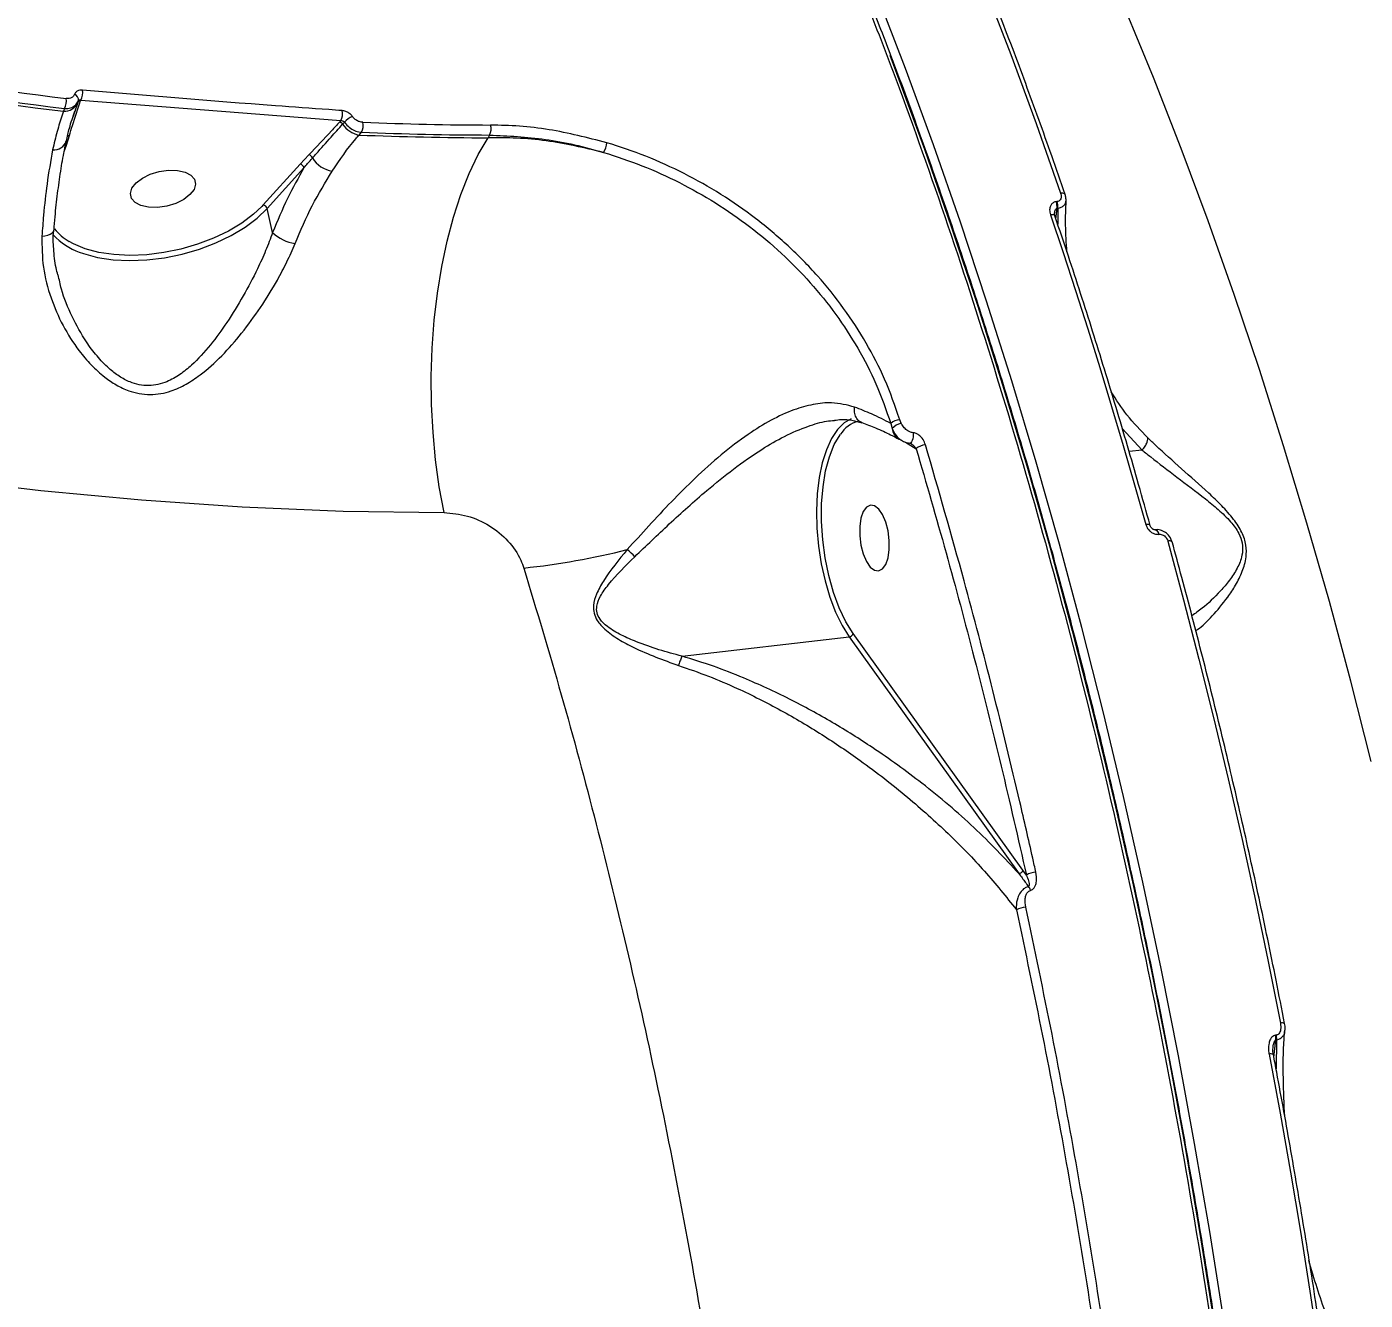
# Model space of a CAD drawing. Header units: millimetres. Extents: x 10684 to 26054, y -4768 to 6894.
# Drawn here: x 18292 to 18473.3, y -2797.3 to -2624.8 of the extents above; entities that cross this region are included whole.
import ezdxf

# ---------------------------------------------------------------- set-up
doc = ezdxf.new("R2010")
doc.units = ezdxf.units.MM
doc.layers.add('DIKOM_ОБЪЕКТ', color=7, linetype='Continuous')
doc.layers.add('DIKOM_РАЗМЕР_ОБЪЕКТА', color=7, linetype='Continuous')
doc.styles.add('style1', font='arial.ttf', dxfattribs={"width": 0.8})
doc.dimstyles.new('1-50', dxfattribs={"dimtxt": 300, "dimasz": 200, "dimexe": 100, "dimexo": 0, "dimgap": 100, "dimtad": 1, "dimtxsty": 'style1', "dimcen": 200, "dimclrd": 7, "dimclre": 7, "dimclrt": 7, "dimadec": 1, "dimazin": 2, "dimtfac": 1, "dimtmove": 0, "dimatfit": 2, "dimfxl": 0, "dimlwd": 25, "dimlwe": 18, "dimarcsym": 0})

# ---------------------------------------------------------------- blocks, each defined once
blk = doc.blocks.new('*D12')
at = {"layer": 'Defpoints', "color": 0, "transparency": 16777216}
for p in [(20201.02, 3555.88), (18130.62, -3300.31), (24750.12, -3300.31)]:
    blk.add_point(p, dxfattribs=at)
at = {"layer": 'DIKOM_РАЗМЕР_ОБЪЕКТА', "color": 7, "lineweight": 18, "transparency": 16777216}
for p, q in [((20201.02, 3555.88), (24850.12, 3555.88)), ((18130.62, -3300.31), (24850.12, -3300.31))]:
    blk.add_line(p, q, dxfattribs=at)
at = {"layer": 'DIKOM_РАЗМЕР_ОБЪЕКТА', "color": 7, "lineweight": 25, "transparency": 16777216}
blk.add_line((24750.12, 3355.88), (24750.12, -3100.31), dxfattribs=at)
at = {"layer": 'DIKOM_РАЗМЕР_ОБЪЕКТА', "color": 7, "transparency": 16777216}
for points in [[(24716.79, 3355.88), (24783.45, 3355.88), (24750.12, 3555.88)], [(24716.79, -3100.31), (24783.45, -3100.31), (24750.12, -3300.31)]]:
    blk.add_solid(points, dxfattribs=at)
at = {"layer": 'DIKOM_РАЗМЕР_ОБЪЕКТА', "color": 7, "transparency": 16777216, "insert": (24496.95, 958.92), "char_height": 300, "attachment_point": 5, "rotation": 90, "style": 'style1'}
blk.add_mtext('6850', dxfattribs=at)

msp = doc.modelspace()

# ---------------------------------------------------------------- linework, layer by layer
at = {"layer": 'DIKOM_ОБЪЕКТ', "color": 7, "linetype": 'Continuous', "lineweight": 15}
for p, q in [((18299.337, -2634.826), (18299.362, -2634.755)), ((18299.362, -2634.755), (18334.571, -2637.535)), ((18297.135, -2635.89), (18297.002, -2636.275)), ((18334.571, -2637.535), (18334.39, -2637.735)), ((18334.823, -2638.027), (18335.078, -2637.745)), ((18337.056, -2639.49), (18337.384, -2639.123)), ((18297.109, -2641.727), (18297.411, -2640.857)), ((18297.411, -2640.857), (18297.815, -2639.575)), ((18354.727, -2639.489), (18354.52, -2639.859)), ((18330.25, -2642.181), (18329.07, -2643.44)), ((18329.07, -2643.44), (18324.081, -2648.959)), ((18324.599, -2649.44), (18329.588, -2643.921)), ((18324.081, -2648.959), (18323.893, -2649.163)), ((18325.34, -2652.709), (18324.599, -2649.44)), ((18431.42, -2650.834), (18431.575, -2649.424)), ((18431.567, -2648.51), (18431.475, -2648.52)), ((18431.575, -2649.424), (18431.667, -2649.413)), ((18431.667, -2649.413), (18431.667, -2651.571)), ((18409.055, -2678.549), (18409.24, -2679.242)), ((18410.459, -2678.512), (18410.275, -2678.056)), ((18440.41, -2679.241), (18443.113, -2682.169)), ((18410.203, -2680.689), (18410.153, -2680.662)), ((18411.076, -2681.098), (18411.421, -2681.311)), ((18411.421, -2681.311), (18412.498, -2681.974)), ((18443.11, -2682.17), (18441.327, -2682.376)), ((18444.893, -2692.961), (18444.863, -2692.965)), ((18445.349, -2693.578), (18445.378, -2693.574)), ((18380.791, -2710.077), (18403.426, -2707.465)), ((18403.426, -2707.465), (18426.427, -2739.546)), ((18426.962, -2739.089), (18403.962, -2707.007)), ((18427.421, -2739.73), (18426.962, -2739.089)), ((18460.949, -2764.424), (18461.206, -2762.05)), ((18461.285, -2761.405), (18461.176, -2761.418)), ((18461.206, -2762.05), (18461.315, -2762.037)), ((18461.315, -2762.037), (18461.243, -2765.98))]:
    msp.add_line(p, q, dxfattribs=at)
at = {"layer": 'DIKOM_ОБЪЕКТ', "color": 7, "linetype": 'Continuous', "lineweight": 15, "flags": 128}
for points in [[(18402.962, -2576.167), (18406.898, -2584.464), (18410.755, -2592.946), (18414.529, -2601.607), (18418.218, -2610.441), (18421.819, -2619.442), (18425.329, -2628.604), (18428.747, -2637.921), (18432.07, -2647.386)], [(18454.15, -2800.009), (18452.252, -2788.014), (18450.205, -2776.076), (18448.013, -2764.204), (18445.675, -2752.409), (18443.195, -2740.7), (18440.574, -2729.087), (18437.815, -2717.581), (18434.92, -2706.19), (18431.891, -2694.924), (18428.731, -2683.793), (18425.443, -2672.806), (18422.029, -2661.972), (18418.493, -2651.301), (18414.837, -2640.802), (18411.064, -2630.483), (18407.177, -2620.352)], [(18474.136, -2724.342), (18471.368, -2713.453), (18468.465, -2702.691), (18465.432, -2692.066), (18462.269, -2681.586), (18458.981, -2671.262), (18455.571, -2661.103), (18452.04, -2651.119), (18448.394, -2641.32), (18444.635, -2631.713), (18440.767, -2622.309)], [(18408.924, -2628.664), (18409.849, -2631.12), (18413.613, -2641.415), (18417.261, -2651.889), (18420.789, -2662.535), (18424.195, -2673.343), (18427.475, -2684.303), (18430.627, -2695.408), (18433.649, -2706.647), (18436.537, -2718.011), (18439.289, -2729.49), (18441.904, -2741.075), (18444.378, -2752.756), (18446.71, -2764.523), (18448.898, -2776.367), (18450.939, -2788.277), (18452.833, -2800.243)], [(18299.039, -2634.843), (18299, -2634.953), (18298.96, -2635.069)], [(18348.56, -2690.64), (18347.911, -2687.135), (18347.411, -2683.502), (18347.062, -2679.773), (18346.87, -2675.983), (18346.835, -2672.164), (18346.957, -2668.354), (18347.237, -2664.585), (18347.67, -2660.893), (18348.253, -2657.311), (18348.982, -2653.873), (18349.848, -2650.608), (18350.845, -2647.548), (18351.962, -2644.719), (18353.191, -2642.148), (18354.52, -2639.859)], [(18312.449, -2644.278), (18313.488, -2644.503), (18314.284, -2644.912), (18314.774, -2645.472), (18314.918, -2646.138), (18314.704, -2646.855), (18314.149, -2647.566), (18313.298, -2648.213), (18312.221, -2648.744), (18311.004, -2649.115), (18309.746, -2649.297), (18308.55, -2649.275), (18307.511, -2649.05), (18306.714, -2648.641), (18306.224, -2648.081), (18306.08, -2647.415), (18306.295, -2646.697), (18306.85, -2645.986), (18307.701, -2645.339), (18308.778, -2644.808), (18309.995, -2644.437), (18311.253, -2644.255), (18312.449, -2644.278)], [(18432.68, -2647.551), (18432.653, -2647.502), (18432.588, -2647.447), (18432.495, -2647.406), (18432.374, -2647.382), (18432.231, -2647.375), (18432.07, -2647.386)], [(18323.893, -2649.163), (18322.765, -2650.227), (18321.18, -2651.419), (18319.362, -2652.509), (18317.349, -2653.474), (18315.187, -2654.292), (18312.922, -2654.945), (18310.604, -2655.42), (18308.283, -2655.706), (18306.011, -2655.795), (18303.837, -2655.688), (18301.809, -2655.385), (18299.972, -2654.894), (18298.365, -2654.225), (18297.779, -2653.902)], [(18299.162, -2655.353), (18299.736, -2655.56), (18301.631, -2656.067), (18303.723, -2656.379), (18305.964, -2656.49), (18308.307, -2656.398), (18310.7, -2656.103), (18313.091, -2655.614), (18315.427, -2654.94), (18317.657, -2654.096), (18319.733, -2653.101), (18321.608, -2651.977), (18323.242, -2650.747), (18324.599, -2649.44)], [(18431.292, -2650.453), (18431.276, -2650.419), (18431.217, -2650.359), (18431.123, -2650.314), (18431, -2650.287), (18430.852, -2650.279), (18430.684, -2650.29)], [(18430.684, -2650.29), (18432.399, -2655.407), (18434.086, -2660.563), (18435.744, -2665.756), (18437.374, -2670.986), (18438.974, -2676.252), (18440.545, -2681.552), (18442.087, -2686.886), (18443.599, -2692.252)], [(18294.099, -2653.19), (18294.512, -2653.133), (18294.883, -2653.043), (18295.196, -2652.923), (18295.443, -2652.776), (18295.614, -2652.609), (18295.705, -2652.426), (18295.715, -2652.373)], [(18159.813, -2655.649), (18172.924, -2660.391), (18186.121, -2664.796), (18199.398, -2668.861), (18212.747, -2672.584), (18226.16, -2675.962), (18239.63, -2678.995), (18253.15, -2681.68), (18266.713, -2684.015), (18280.311, -2686.001), (18293.935, -2687.635), (18307.58, -2688.916), (18321.238, -2689.844), (18334.9, -2690.419), (18348.56, -2690.64)], [(18403.686, -2677.949), (18402.753, -2678.49), (18401.846, -2679.391), (18401.038, -2680.611), (18400.347, -2682.125), (18399.787, -2683.899), (18399.37, -2685.895), (18399.106, -2688.07), (18399.001, -2690.376), (18399.057, -2692.763), (18399.271, -2695.18), (18399.641, -2697.574), (18400.158, -2699.894), (18400.81, -2702.088), (18401.583, -2704.11), (18402.462, -2705.915), (18403.426, -2707.465)], [(18403.962, -2707.007), (18402.977, -2705.413), (18402.087, -2703.546), (18401.312, -2701.449), (18400.67, -2699.175), (18400.179, -2696.777), (18399.848, -2694.314), (18399.687, -2691.846), (18399.699, -2689.431), (18399.883, -2687.128), (18400.237, -2684.994), (18400.75, -2683.078), (18401.41, -2681.429), (18402.203, -2680.085), (18402.245, -2680.026)], [(18412.074, -2679.81), (18412.092, -2680.082), (18412.079, -2680.365), (18412.035, -2680.638), (18411.966, -2680.878), (18411.875, -2681.066), (18411.77, -2681.187), (18411.679, -2681.228)], [(18411.679, -2681.228), (18411.661, -2681.23), (18411.649, -2681.23)], [(18407.414, -2698.541), (18407.939, -2698.27), (18408.376, -2697.659), (18408.69, -2696.758), (18408.855, -2695.639), (18408.858, -2694.394), (18408.7, -2693.123), (18408.392, -2691.93), (18407.959, -2690.91), (18407.437, -2690.147), (18406.869, -2689.702), (18406.299, -2689.612), (18405.774, -2689.883), (18405.337, -2690.494), (18405.023, -2691.396), (18404.858, -2692.514), (18404.854, -2693.759), (18405.013, -2695.03), (18405.321, -2696.223), (18405.754, -2697.243), (18406.275, -2698.006), (18406.844, -2698.451), (18407.414, -2698.541)], [(18444.193, -2692.369), (18444.177, -2692.337), (18444.122, -2692.292), (18444.033, -2692.26), (18443.912, -2692.242), (18443.766, -2692.24), (18443.599, -2692.252)], [(18444.864, -2692.965), (18444.87, -2692.964), (18444.978, -2692.985), (18445.086, -2693.063), (18445.188, -2693.193), (18445.277, -2693.368), (18445.349, -2693.578)], [(18444.893, -2692.961), (18444.9, -2692.961), (18445.008, -2692.981), (18445.115, -2693.059), (18445.217, -2693.189), (18445.306, -2693.365), (18445.378, -2693.574)], [(18447.168, -2694.597), (18447.144, -2694.555), (18447.084, -2694.515), (18446.994, -2694.487), (18446.876, -2694.472), (18446.735, -2694.471), (18446.575, -2694.484)], [(18446.575, -2694.484), (18448.721, -2702.45), (18450.801, -2710.479), (18452.813, -2718.569), (18454.756, -2726.715), (18456.631, -2734.915), (18458.435, -2743.164), (18460.169, -2751.46), (18461.831, -2759.799)], [(18460.3, -2763.994), (18461.781, -2771.977), (18463.196, -2779.991), (18464.545, -2788.032), (18465.826, -2796.099), (18467.04, -2804.187), (18468.186, -2812.295), (18469.263, -2820.418), (18470.271, -2828.553)]]:
    msp.add_lwpolyline(points, dxfattribs=at)
at = {"layer": 'DIKOM_ОБЪЕКТ', "color": 7, "linetype": 'Continuous', "lineweight": 15}
for centre, radius, start, end in [((18357.575, -2140.864), 498.703, 255.95636, 263.03888), ((18357.692, -2140.65), 497.561, 255.95615, 263.03912), ((18357.332, -2140.992), 498.944, 255.94028, 263.05509), ((18297.716, -2633.787), 1.909, 329.53619, 11.63739), ((18297.098, -2634.237), 2.04, 267.31922, 335.9347), ((18295.436, -2634.868), 1.983, 328.94869, 9.40068), ((18298.24, -2634.735), 0.806, 352.30137, 70.282), ((18299.332, -2635.233), 0.406, 89.32726, 156.23479), ((18332.814, -2636.588), 1.995, 331.66978, 11.81899), ((18337.465, -2639.914), 3.226, 114.27054, 137.73214), ((18334.254, -2638.403), 0.682, 33.50674, 78.52507), ((18337.646, -2636.153), 3.389, 213.57898, 259.98032), ((18335.683, -2638.225), 1.924, 332.17788, 13.70623), ((18356.307, -2153.167), 486.325, 267.77001, 269.81385), ((18356.445, -2152.277), 485.86, 267.77138, 269.81261), ((18353.026, -2638.644), 1.9, 333.582, 15.53924), ((18295.687, -2639.717), 1.802, 265.30184, 341.227), ((18297.839, -2640.054), 0.48, 92.91494, 126.23235), ((18356.078, -2152.914), 486.948, 267.76122, 269.81662), ((18367.266, -2640.154), 3.353, 329.82535, 353.59562), ((18330.091, -2642.859), 0.696, 21.70396, 76.80594), ((18334.145, -2640.418), 4.047, 212.65242, 259.60909), ((18328.94, -2644.099), 0.671, 15.33884, 78.87098), ((18323.951, -2649.619), 0.673, 15.4064, 78.81557), ((18429.417, -2649.206), 2.169, 354.24387, 18.43651), ((18429.506, -2649.196), 2.172, 354.26704, 18.415), ((18302.187, -2646.925), 8.954, 223.20426, 250.25159), ((18301.225, -2647.897), 6.923, 218.42728, 240.14863), ((18329.324, -2648.406), 5.864, 227.20488, 260.70959), ((18405.829, -2682.355), 4.274, 106.40983, 146.9815), ((18410.501, -2680.373), 2.328, 95.57331, 128.42449), ((18411.288, -2681.277), 2.887, 106.68065, 135.17597), ((18411.124, -2679.033), 1.896, 186.32124, 239.17742), ((18413.938, -2683.674), 2.228, 94.60147, 130.25305), ((18348.593, -2596.857), 101.855, 276.06636, 284.08308), ((18368.287, -2702.04), 8.169, 41.69159, 51.45055), ((18403.345, -2706.828), 0.642, 277.18503, 343.77153), ((18426.346, -2738.91), 0.641, 277.18677, 343.79496), ((18429.016, -2742.749), 3.414, 95.07562, 117.85325), ((18426.52, -2742.292), 1.557, 18.28257, 40.54188), ((18427.705, -2747.855), 3.798, 95.59042, 115.40297), ((18462.075, -2760.602), 0.839, 66.82713, 106.89755), ((18459.06, -2761.835), 2.157, 354.28994, 11.15447), ((18459.15, -2761.823), 2.176, 354.36624, 11.07816), ((18460.55, -2764.793), 0.837, 67.31408, 107.37264)]:
    msp.add_arc(centre, radius, start, end, dxfattribs=at)
for points, knots in [([(18432.679, -2647.551), (18432.076, -2645.806), (18430.326, -2640.746), (18427.347, -2632.491), (18423.714, -2622.846), (18419.979, -2613.376), (18416.147, -2604.086), (18412.22, -2594.982), (18408.273, -2586.23), (18405.376, -2580.077), (18403.829, -2576.878), (18403.594, -2576.391)], [0, 0, 0, 0, 0.0688417, 0.1996575, 0.3304773, 0.4613033, 0.5921322, 0.7229658, 0.8538036, 0.9777658, 1, 1, 1, 1]), ([(18405.822, -2621.659), (18407.285, -2625.46), (18411.224, -2635.702), (18417.299, -2652.96), (18423.92, -2673.527), (18430.137, -2694.864), (18435.918, -2716.918), (18441.23, -2739.629), (18445.958, -2762.497), (18450.097, -2785.44), (18453.659, -2808.376), (18456.702, -2831.679), (18459.192, -2855.282), (18461.106, -2879.108), (18462.404, -2902.633), (18463.095, -2925.783), (18463.201, -2948.494), (18462.725, -2971.137), (18461.644, -2993.628), (18459.945, -3015.883), (18457.667, -3037.413), (18454.83, -3058.16), (18451.47, -3078.086), (18447.529, -3097.516), (18442.997, -3116.36), (18437.877, -3134.535), (18432.279, -3151.642), (18426.236, -3167.647), (18419.787, -3182.541), (18412.826, -3196.568), (18405.355, -3209.639), (18397.39, -3221.685), (18389.455, -3231.985), (18381.641, -3240.703), (18374.025, -3248.043), (18366.138, -3254.435), (18359.582, -3259.041), (18355.584, -3261.165), (18354.374, -3261.807)], [0, 0, 0, 0, 0.0169098, 0.045556, 0.0742245, 0.102871, 0.1323494, 0.1618518, 0.1913303, 0.2199766, 0.248645, 0.2772914, 0.3067698, 0.3362722, 0.3657507, 0.3943969, 0.4230654, 0.4517116, 0.48119, 0.5106925, 0.5401711, 0.5688174, 0.5974857, 0.6261321, 0.6556105, 0.685113, 0.7145913, 0.7432378, 0.771906, 0.8005523, 0.8300308, 0.8595332, 0.8890115, 0.9139439, 0.9389054, 0.963867, 0.989065, 1, 1, 1, 1]), ([(18354.693, -3261.836), (18355.791, -3261.224), (18358.45, -3259.744), (18362.595, -3257.043), (18367.135, -3253.784), (18371.607, -3250.212), (18376.014, -3246.336), (18380.357, -3242.155), (18384.637, -3237.665), (18388.85, -3232.869), (18392.984, -3227.784), (18397.019, -3222.43), (18400.945, -3216.821), (18404.759, -3210.963), (18408.465, -3204.852), (18412.062, -3198.487), (18415.554, -3191.868), (18418.94, -3184.992), (18422.222, -3177.858), (18425.401, -3170.463), (18428.477, -3162.804), (18431.45, -3154.882), (18434.313, -3146.716), (18437.054, -3138.341), (18439.662, -3129.785), (18442.133, -3121.06), (18444.471, -3112.161), (18446.676, -3103.088), (18448.75, -3093.835), (18450.693, -3084.402), (18452.506, -3074.784), (18454.188, -3064.981), (18455.742, -3054.988), (18457.166, -3044.802), (18458.458, -3034.441), (18459.613, -3023.945), (18460.626, -3013.357), (18461.494, -3002.695), (18462.219, -2991.959), (18462.801, -2981.145), (18463.241, -2970.249), (18463.539, -2959.267), (18463.696, -2948.198), (18463.711, -2937.037), (18463.584, -2925.782), (18463.314, -2914.428), (18462.902, -2902.987), (18462.35, -2891.498), (18461.659, -2880.007), (18460.83, -2868.545), (18459.864, -2857.116), (18458.762, -2845.716), (18457.522, -2834.34), (18456.147, -2822.985), (18454.633, -2811.647), (18452.983, -2800.324), (18451.194, -2789.012), (18449.266, -2777.707), (18447.198, -2766.414), (18444.998, -2755.161), (18442.673, -2743.996), (18440.231, -2732.958), (18437.675, -2722.058), (18435.004, -2711.291), (18432.217, -2700.652), (18429.314, -2690.137), (18426.294, -2679.742), (18423.156, -2669.467), (18419.899, -2659.307), (18416.522, -2649.259), (18413.022, -2639.327), (18409.663, -2630.174), (18407.426, -2624.415), (18406.434, -2621.862)], [0, 0, 0, 0, 0.0098994, 0.0239604, 0.0380272, 0.0521101, 0.0662251, 0.0803871, 0.0946116, 0.1089135, 0.1232605, 0.1375542, 0.1517771, 0.1659463, 0.1800776, 0.1941866, 0.2082893, 0.2223999, 0.2365303, 0.2506968, 0.2649149, 0.2792007, 0.2935498, 0.3078771, 0.322119, 0.3363004, 0.3504374, 0.364546, 0.3786424, 0.3927426, 0.406858, 0.421004, 0.4351968, 0.4494526, 0.4637824, 0.478114, 0.4923715, 0.5065636, 0.5207068, 0.5348167, 0.5489096, 0.563002, 0.5771063, 0.5912368, 0.6054095, 0.6196403, 0.6339455, 0.6482789, 0.6625569, 0.6767651, 0.6909191, 0.7050357, 0.7191305, 0.73322, 0.7473183, 0.7614382, 0.7755955, 0.7898064, 0.8040868, 0.8184229, 0.8327306, 0.8469589, 0.8611285, 0.8752559, 0.8893571, 0.903448, 0.9175449, 0.9316584, 0.9458048, 0.9600003, 0.9742606, 0.9885925, 1, 1, 1, 1]), ([(18299.586, -2633.402), (18299.546, -2633.399), (18299.355, -2633.387), (18299.035, -2633.441), (18298.69, -2633.64), (18298.571, -2633.864), (18298.512, -2633.976)], [0, 0, 0, 0, 0.0809748, 0.3907534, 0.6951177, 1, 1, 1, 1]), ([(18334.767, -2636.18), (18334.163, -2636.138), (18331.14, -2635.928), (18319.356, -2635.082), (18308.274, -2634.14), (18299.586, -2633.402)], [0, 0, 0, 0, 0.0512286, 0.2561295, 1, 1, 1, 1]), ([(18297.135, -2635.89), (18297.229, -2635.893), (18297.583, -2635.904), (18298.151, -2635.777), (18298.737, -2635.416), (18298.938, -2635.034), (18299.039, -2634.843)], [0, 0, 0, 0, 0.1092633, 0.4079704, 0.7031594, 1, 1, 1, 1]), ([(18298.512, -2633.976), (18298.452, -2634.088), (18298.334, -2634.312), (18297.989, -2634.509), (18297.655, -2634.567), (18297.448, -2634.549), (18297.392, -2634.544)], [0, 0, 0, 0, 0.2954176, 0.590385, 0.8901029, 1, 1, 1, 1]), ([(18297.815, -2639.575), (18297.951, -2639.114), (18298.419, -2637.534), (18298.956, -2635.949), (18299.337, -2634.826)], [0, 0, 0, 0, 0.2911798, 1, 1, 1, 1]), ([(18298.96, -2635.069), (18298.896, -2635.257), (18298.677, -2635.89), (18298.468, -2636.536), (18298.321, -2636.991)], [0, 0, 0, 0, 0.2963389, 1, 1, 1, 1]), ([(18299.039, -2634.843), (18299.057, -2634.811), (18299.094, -2634.746), (18299.199, -2634.716), (18299.293, -2634.728), (18299.35, -2634.75), (18299.362, -2634.755)], [0, 0, 0, 0, 0.2866158, 0.5898176, 0.9136944, 1, 1, 1, 1]), ([(18297.002, -2636.275), (18296.948, -2636.444), (18296.673, -2637.304), (18296.13, -2638.98), (18295.736, -2640.666), (18295.539, -2641.513)], [0, 0, 0, 0, 0.1088901, 0.5527992, 1, 1, 1, 1]), ([(18297.404, -2640.302), (18297.534, -2639.719), (18297.852, -2638.297), (18298.297, -2637.006), (18298.559, -2636.245)], [0, 0, 0, 0, 0.4102127, 1, 1, 1, 1]), ([(18334.571, -2637.535), (18334.631, -2637.535), (18334.749, -2637.535), (18334.918, -2637.599), (18335.024, -2637.678), (18335.068, -2637.733), (18335.078, -2637.745)], [0, 0, 0, 0, 0.3132946, 0.6196035, 0.9170734, 1, 1, 1, 1]), ([(18336.139, -2636.974), (18336.111, -2636.936), (18335.987, -2636.768), (18335.696, -2636.504), (18335.241, -2636.254), (18334.925, -2636.204), (18334.767, -2636.18)], [0, 0, 0, 0, 0.085611, 0.3893805, 0.6948487, 1, 1, 1, 1]), ([(18337.552, -2637.77), (18337.395, -2637.749), (18337.08, -2637.709), (18336.62, -2637.47), (18336.311, -2637.203), (18336.176, -2637.023), (18336.139, -2636.974)], [0, 0, 0, 0, 0.2968836, 0.5940363, 0.8895436, 1, 1, 1, 1]), ([(18334.39, -2637.735), (18334.033, -2638.129), (18332.683, -2639.616), (18331.281, -2641.094), (18330.25, -2642.181)], [0, 0, 0, 0, 0.2646932, 1, 1, 1, 1]), ([(18330.738, -2642.602), (18330.908, -2642.412), (18331.757, -2641.462), (18333.114, -2639.927), (18334.298, -2638.61), (18334.823, -2638.027)], [0, 0, 0, 0, 0.1222915, 0.6114387, 1, 1, 1, 1]), ([(18335.078, -2637.745), (18335.139, -2637.827), (18335.362, -2638.128), (18335.869, -2638.582), (18336.619, -2638.998), (18337.129, -2639.081), (18337.384, -2639.123)], [0, 0, 0, 0, 0.1105764, 0.4063514, 0.7035336, 1, 1, 1, 1]), ([(18370.598, -2640.529), (18367.988, -2639.859), (18364.034, -2638.845), (18358.774, -2638.24), (18356.162, -2638.17), (18354.856, -2638.134)], [0, 0, 0, 0, 0.4927634, 0.7463772, 1, 1, 1, 1]), ([(18295.732, -2652.376), (18295.778, -2651.773), (18295.909, -2650.056), (18296.21, -2647.379), (18296.63, -2644.378), (18297.031, -2642.017), (18297.311, -2640.748), (18297.403, -2640.331)], [0, 0, 0, 0, 0.13451336, 0.3822737, 0.63071362, 0.87886666, 1, 1, 1, 1]), ([(18333.415, -2644.399), (18334.444, -2642.855), (18335.609, -2641.106), (18336.904, -2639.66), (18337.056, -2639.49)], [0, 0, 0, 0, 0.8821354, 1, 1, 1, 1]), ([(18370.165, -2641.84), (18367.573, -2641.24), (18363.647, -2640.332), (18358.419, -2639.862), (18355.82, -2639.86), (18354.52, -2639.859)], [0, 0, 0, 0, 0.4927854, 0.7463922, 1, 1, 1, 1]), ([(18354.727, -2639.489), (18357.232, -2639.605), (18361.027, -2639.78), (18366.223, -2640.758), (18368.851, -2641.479), (18370.165, -2641.84)], [0, 0, 0, 0, 0.4928137, 0.7464052, 1, 1, 1, 1]), ([(18410.275, -2678.056), (18409.639, -2676.211), (18408.414, -2672.663), (18405.799, -2667.619), (18402.765, -2662.931), (18399.223, -2658.519), (18395.219, -2654.446), (18390.821, -2650.746), (18386.097, -2647.458), (18381.101, -2644.645), (18375.919, -2642.269), (18372.37, -2641.108), (18370.598, -2640.529)], [0, 0, 0, 0, 0.107081, 0.2059732, 0.3051835, 0.4040751, 0.5033353, 0.6029174, 0.7021773, 0.8013459, 0.9008326, 1, 1, 1, 1]), ([(18295.539, -2641.513), (18295.274, -2643.017), (18294.789, -2645.772), (18294.346, -2649.795), (18294.167, -2652.245), (18294.099, -2653.19)], [0, 0, 0, 0, 0.42511917, 0.77808218, 1, 1, 1, 1]), ([(18329.588, -2643.921), (18329.751, -2643.728), (18330.127, -2643.285), (18330.517, -2642.848), (18330.738, -2642.602)], [0, 0, 0, 0, 0.435295, 1, 1, 1, 1]), ([(18370.165, -2641.84), (18371.902, -2642.407), (18375.381, -2643.541), (18380.463, -2645.866), (18385.361, -2648.617), (18389.993, -2651.833), (18394.304, -2655.453), (18398.228, -2659.437), (18401.699, -2663.753), (18404.671, -2668.339), (18407.233, -2673.273), (18408.431, -2676.745), (18409.055, -2678.549)], [0, 0, 0, 0, 0.0992829, 0.1988746, 0.2981539, 0.3974229, 0.4970098, 0.5962731, 0.6950877, 0.7942209, 0.8930324, 1, 1, 1, 1]), ([(18329.588, -2643.921), (18328.825, -2645.278), (18327.288, -2648.013), (18325.993, -2651.136), (18325.34, -2652.709)], [0, 0, 0, 0, 0.4960523, 1, 1, 1, 1]), ([(18328.377, -2654.194), (18329.127, -2652.443), (18330.643, -2648.901), (18332.484, -2645.911), (18333.415, -2644.399)], [0, 0, 0, 0, 0.4942344, 1, 1, 1, 1]), ([(18432.07, -2647.386), (18432.107, -2647.535), (18432.171, -2647.799), (18432.096, -2648.135), (18431.936, -2648.366), (18431.743, -2648.48), (18431.608, -2648.503), (18431.567, -2648.51)], [0, 0, 0, 0, 0.3025461, 0.5347067, 0.7254632, 0.9171657, 1, 1, 1, 1]), ([(18431.667, -2649.413), (18431.749, -2649.398), (18432.018, -2649.347), (18432.393, -2649.162), (18432.723, -2648.819), (18432.774, -2648.525), (18432.801, -2648.369)], [0, 0, 0, 0, 0.1251823, 0.412273, 0.6874557, 1, 1, 1, 1]), ([(18432.796, -2648.376), (18432.797, -2648.173), (18432.799, -2647.891), (18432.694, -2647.628), (18432.665, -2647.554)], [0, 0, 0, 0, 0.7204812, 1, 1, 1, 1]), ([(18432.926, -2655.332), (18432.841, -2654.127), (18432.678, -2651.839), (18432.769, -2649.485), (18432.812, -2648.37)], [0, 0, 0, 0, 0.526286, 1, 1, 1, 1]), ([(18431.475, -2648.52), (18431.413, -2648.531), (18431.201, -2648.567), (18430.897, -2648.752), (18430.645, -2649.126), (18430.532, -2649.655), (18430.63, -2650.065), (18430.684, -2650.29)], [0, 0, 0, 0, 0.079599, 0.2756779, 0.470776, 0.7105419, 1, 1, 1, 1]), ([(18431.297, -2650.452), (18431.289, -2650.432), (18431.24, -2650.311), (18431.23, -2650.166), (18431.241, -2650.11), (18431.243, -2650.1)], [0, 0, 0, 0, 0.1419763, 0.8509873, 1, 1, 1, 1]), ([(18431.246, -2650.096), (18431.257, -2650.002), (18431.277, -2649.823), (18431.352, -2649.619), (18431.437, -2649.498), (18431.505, -2649.44), (18431.554, -2649.429), (18431.575, -2649.424)], [0, 0, 0, 0, 0.3484882, 0.663667, 0.7940114, 0.9134796, 1, 1, 1, 1]), ([(18444.192, -2692.369), (18443.674, -2690.518), (18442.169, -2685.151), (18439.591, -2676.362), (18436.42, -2666.055), (18433.641, -2657.431), (18431.904, -2652.269), (18431.292, -2650.452)], [0, 0, 0, 0, 0.1293226, 0.375055, 0.620797, 0.8665416, 1, 1, 1, 1]), ([(18294.099, -2653.19), (18294.104, -2654.595), (18294.115, -2657.405), (18295.207, -2661.495), (18296.858, -2665.317), (18298.771, -2668.332), (18300.725, -2670.648), (18302.419, -2672.201), (18304.14, -2673.374), (18306.173, -2674.342), (18308.746, -2674.82), (18311.407, -2674.325), (18313.644, -2673.288), (18315.965, -2671.736), (18318.504, -2669.445), (18321.217, -2666.327), (18323.752, -2662.874), (18325.77, -2659.588), (18327.317, -2656.671), (18328.024, -2655.019), (18328.377, -2654.194)], [0, 0, 0, 0, 0.0754487, 0.1510289, 0.2213849, 0.2917222, 0.3346564, 0.3775442, 0.4104249, 0.4432565, 0.496247, 0.5490796, 0.5889866, 0.6289727, 0.6969451, 0.7650081, 0.8363488, 0.9076283, 0.9538267, 1, 1, 1, 1]), ([(18296.255, -2658.442), (18296.168, -2658.119), (18295.856, -2656.951), (18295.673, -2654.956), (18295.586, -2653.238), (18295.707, -2652.407), (18295.713, -2652.364)], [0, 0, 0, 0, 0.15999872, 0.57927942, 0.97788215, 1, 1, 1, 1]), ([(18325.34, -2652.709), (18325.036, -2653.521), (18324.423, -2655.158), (18323.105, -2658.047), (18321.383, -2661.34), (18319.252, -2664.809), (18316.943, -2667.986), (18314.807, -2670.342), (18312.805, -2671.973), (18310.902, -2673.065), (18308.574, -2673.624), (18306.302, -2673.154), (18304.526, -2672.19), (18303.01, -2671.009), (18301.516, -2669.443), (18299.782, -2667.119), (18298.115, -2664.087), (18296.83, -2661.009), (18296.438, -2659.074), (18296.308, -2658.434)], [0, 0, 0, 0, 0.0532166, 0.107262, 0.189335, 0.2733182, 0.3504137, 0.4291268, 0.472629, 0.5171304, 0.5731745, 0.6289315, 0.6639823, 0.7001154, 0.7479869, 0.7966756, 0.8771739, 0.9593193, 1, 1, 1, 1]), ([(18443.862, -2680.507), (18442.886, -2679.5), (18441.048, -2677.603), (18439.607, -2675.353), (18438.931, -2674.298)], [0, 0, 0, 0, 0.530963, 1, 1, 1, 1]), ([(18404.15, -2676.337), (18403.139, -2676.076), (18401.363, -2675.618), (18398.55, -2675.924), (18395.793, -2676.691), (18392.834, -2678.057), (18389.519, -2680.108), (18386.061, -2682.772), (18382.594, -2685.895), (18379.335, -2689.146), (18376.27, -2692.411), (18374.341, -2694.572), (18373.377, -2695.651)], [0, 0, 0, 0, 0.1044865, 0.1833835, 0.2623376, 0.3558351, 0.4494194, 0.5631942, 0.6770806, 0.7845063, 0.8924071, 1, 1, 1, 1]), ([(18405.161, -2678.419), (18405.025, -2678.366), (18404.703, -2678.241), (18404.346, -2677.749), (18404.149, -2677.119), (18404.127, -2676.619), (18404.147, -2676.38), (18404.15, -2676.337)], [0, 0, 0, 0, 0.2024763, 0.4785718, 0.7546755, 0.9561935, 1, 1, 1, 1]), ([(18409.055, -2678.549), (18408.22, -2678.119), (18406.737, -2677.353), (18404.938, -2676.646), (18404.15, -2676.337)], [0, 0, 0, 0, 0.5623984, 1, 1, 1, 1]), ([(18374.386, -2696.607), (18375.928, -2695.131), (18379.052, -2692.142), (18383.557, -2688.076), (18387.765, -2684.669), (18391.297, -2682.187), (18394.686, -2680.227), (18397.638, -2678.967), (18399.913, -2678.266), (18401.076, -2678.18), (18401.423, -2678.154)], [0, 0, 0, 0, 0.1908996, 0.3867219, 0.5198822, 0.6560442, 0.7634449, 0.8735023, 0.9622411, 1, 1, 1, 1]), ([(18401.455, -2678.122), (18401.758, -2678.083), (18402.586, -2677.979), (18403.826, -2678.08), (18404.7, -2678.341), (18405.14, -2678.472)], [0, 0, 0, 0, 0.22181546, 0.60763166, 1, 1, 1, 1]), ([(18405.122, -2678.445), (18405.754, -2678.683), (18407.167, -2679.216), (18408.845, -2679.969), (18409.78, -2680.481), (18410.14, -2680.678)], [0, 0, 0, 0, 0.3327512, 0.7437046, 1, 1, 1, 1]), ([(18409.24, -2679.242), (18409.357, -2679.496), (18409.615, -2680.054), (18410.125, -2680.633), (18410.52, -2680.84), (18410.632, -2680.899)], [0, 0, 0, 0, 0.3738524, 0.8212225, 1, 1, 1, 1]), ([(18412.074, -2679.81), (18411.93, -2679.785), (18411.643, -2679.736), (18411.181, -2679.453), (18410.762, -2679.041), (18410.555, -2678.68), (18410.459, -2678.512)], [0, 0, 0, 0, 0.20969911, 0.41816664, 0.72987497, 1, 1, 1, 1]), ([(18410.216, -2680.67), (18410.28, -2680.703), (18410.434, -2680.782), (18410.566, -2680.863), (18410.643, -2680.91)], [0, 0, 0, 0, 0.418109, 1, 1, 1, 1]), ([(18410.636, -2680.894), (18410.73, -2680.955), (18411.037, -2681.155), (18411.399, -2681.198), (18411.649, -2681.228)], [0, 0, 0, 0, 0.3087658, 1, 1, 1, 1]), ([(18413.759, -2681.453), (18413.738, -2681.389), (18413.639, -2681.082), (18413.373, -2680.601), (18412.929, -2680.149), (18412.49, -2679.881), (18412.213, -2679.833), (18412.074, -2679.81)], [0, 0, 0, 0, 0.0843559, 0.4026317, 0.6517911, 0.8254782, 1, 1, 1, 1]), ([(18443.113, -2682.169), (18443.257, -2681.996), (18443.546, -2681.649), (18443.782, -2681.12), (18443.862, -2680.741), (18443.862, -2680.562), (18443.862, -2680.507)], [0, 0, 0, 0, 0.3252106, 0.6505136, 0.8925045, 1, 1, 1, 1]), ([(18450.354, -2706.6), (18450.457, -2706.544), (18451.111, -2706.188), (18452.601, -2704.685), (18454.362, -2702.609), (18455.779, -2700.496), (18456.684, -2698.71), (18457.235, -2696.88), (18457.248, -2695.041), (18456.664, -2693.229), (18455.46, -2691.407), (18453.878, -2689.663), (18451.475, -2687.366), (18448.39, -2684.662), (18445.66, -2682.216), (18444.228, -2680.855), (18443.862, -2680.507)], [0, 0, 0, 0, 0.024004, 0.1512973, 0.2809496, 0.3476953, 0.4143192, 0.4730456, 0.5148622, 0.5572867, 0.6046015, 0.6601821, 0.7172719, 0.8364424, 0.9580989, 1, 1, 1, 1]), ([(18411.648, -2681.229), (18411.646, -2681.229), (18411.644, -2681.229), (18411.66, -2681.23), (18411.702, -2681.24), (18411.758, -2681.26), (18411.802, -2681.286), (18411.826, -2681.3)], [0, 0, 0, 0, 0.2062201, 0.3782402, 0.5544575, 0.7645835, 1, 1, 1, 1]), ([(18411.824, -2681.303), (18411.851, -2681.318), (18411.983, -2681.393), (18412.192, -2681.592), (18412.38, -2681.803), (18412.477, -2681.944), (18412.498, -2681.974)], [0, 0, 0, 0, 0.0820483, 0.4092116, 0.8738696, 1, 1, 1, 1]), ([(18412.498, -2681.974), (18413.861, -2686.654), (18416.587, -2696.016), (18420.412, -2710.37), (18424.057, -2724.923), (18426.299, -2734.794), (18427.421, -2739.73)], [0, 0, 0, 0, 0.2493142, 0.4986287, 0.749313, 1, 1, 1, 1]), ([(18428.714, -2739.348), (18428.572, -2738.711), (18427.863, -2735.53), (18425.976, -2727.285), (18422.92, -2714.715), (18418.701, -2698.528), (18415.528, -2687.564), (18413.759, -2681.453)], [0, 0, 0, 0, 0.03215748, 0.16079151, 0.41828324, 0.67577488, 1, 1, 1, 1]), ([(18443.113, -2682.169), (18443.113, -2682.169), (18443.112, -2682.169), (18443.111, -2682.17), (18443.11, -2682.17), (18443.11, -2682.17)], [0, 0, 0, 0, 0.3306384, 0.6984688, 1, 1, 1, 1]), ([(18443.11, -2682.17), (18443.496, -2682.479), (18444.973, -2683.664), (18447.798, -2685.814), (18450.948, -2688.166), (18453.429, -2690.205), (18455.022, -2691.721), (18456.185, -2693.281), (18456.587, -2694.392), (18456.753, -2695.397), (18456.667, -2696.659), (18455.981, -2698.273), (18454.94, -2699.851), (18453.309, -2701.737), (18451.529, -2703.447), (18450.295, -2704.282), (18449.83, -2704.596)], [0, 0, 0, 0, 0.0463381, 0.1774639, 0.3107781, 0.3702991, 0.4308882, 0.479041, 0.5143008, 0.5212616, 0.5634745, 0.6249748, 0.695559, 0.7662741, 0.9120442, 1, 1, 1, 1]), ([(18348.56, -2690.64), (18349.613, -2690.731), (18351.694, -2690.912), (18354.743, -2692.294), (18357.299, -2694.36), (18358.766, -2696.479), (18359.229, -2697.781), (18359.357, -2698.142)], [0, 0, 0, 0, 0.2385305, 0.4713308, 0.6968048, 0.9159877, 1, 1, 1, 1]), ([(18443.599, -2692.252), (18443.649, -2692.392), (18443.755, -2692.692), (18444.062, -2693.09), (18444.46, -2693.397), (18444.907, -2693.583), (18445.202, -2693.579), (18445.349, -2693.578)], [0, 0, 0, 0, 0.1890046, 0.4044646, 0.6068251, 0.8033161, 1, 1, 1, 1]), ([(18444.862, -2692.964), (18444.861, -2692.965), (18444.847, -2692.968), (18444.784, -2692.966), (18444.676, -2692.935), (18444.55, -2692.869), (18444.415, -2692.759), (18444.291, -2692.603), (18444.214, -2692.459), (18444.201, -2692.386), (18444.198, -2692.37)], [0, 0, 0, 0, 0.014203, 0.1619157, 0.2824524, 0.40873, 0.5607338, 0.7360553, 0.938862, 1, 1, 1, 1]), ([(18447.149, -2694.602), (18447.088, -2694.41), (18446.944, -2693.961), (18446.438, -2693.402), (18445.78, -2693.037), (18445.233, -2692.908), (18444.953, -2692.969), (18444.897, -2692.981)], [0, 0, 0, 0, 0.199435, 0.4664092, 0.7118811, 0.9415538, 1, 1, 1, 1]), ([(18445.378, -2693.574), (18445.478, -2693.573), (18445.678, -2693.571), (18445.983, -2693.698), (18446.256, -2693.908), (18446.468, -2694.181), (18446.541, -2694.388), (18446.575, -2694.484)], [0, 0, 0, 0, 0.1950953, 0.3901104, 0.5933022, 0.8110962, 1, 1, 1, 1]), ([(18462.405, -2759.831), (18462.02, -2757.874), (18460.905, -2752.2), (18458.961, -2742.864), (18456.532, -2731.857), (18453.977, -2720.942), (18451.299, -2710.128), (18449.013, -2701.359), (18447.608, -2696.209), (18447.168, -2694.597)], [0, 0, 0, 0, 0.0879788, 0.2551396, 0.4223064, 0.5894746, 0.7566444, 0.9238159, 1, 1, 1, 1]), ([(18373.377, -2695.651), (18372.227, -2697.037), (18370.636, -2698.954), (18369.198, -2701.52), (18368.746, -2703.01), (18368.825, -2704.27), (18369.332, -2705.407), (18370.47, -2706.639), (18372.169, -2707.836), (18375.475, -2709.592), (18378.259, -2710.597), (18380.314, -2711.338)], [0, 0, 0, 0, 0.2311105, 0.3196666, 0.3914033, 0.4366906, 0.4822186, 0.545659, 0.6397162, 0.7342307, 1, 1, 1, 1]), ([(18380.782, -2710.081), (18380.779, -2710.08), (18378.691, -2709.558), (18375.911, -2708.688), (18372.556, -2707.267), (18370.857, -2706.276), (18369.705, -2705.226), (18369.216, -2704.224), (18369.206, -2703.102), (18369.771, -2701.795), (18371.413, -2699.519), (18373.133, -2697.834), (18374.386, -2696.607)], [0, 0, 0, 0, 0.0003131, 0.27421681, 0.36913652, 0.46354083, 0.52354229, 0.56486267, 0.60618067, 0.67472242, 0.76301821, 1, 1, 1, 1]), ([(18359.357, -2698.142), (18361.073, -2703.839), (18364.507, -2715.239), (18369.217, -2732.79), (18373.592, -2750.615), (18377.642, -2768.949), (18381.346, -2787.758), (18384.679, -2807.012), (18387.583, -2826.402), (18390.132, -2846.521), (18392.26, -2867.347), (18393.908, -2888.833), (18395.012, -2910.26), (18395.567, -2931.526), (18395.571, -2952.532), (18395.02, -2973.186), (18393.905, -2993.447), (18392.243, -3013.289), (18390.043, -3032.678), (18387.315, -3051.523), (18384.073, -3069.735), (18380.324, -3087.235), (18376.069, -3103.982), (18371.323, -3119.966), (18366.104, -3135.155), (18360.438, -3149.48), (18354.35, -3162.873), (18347.733, -3175.511), (18340.573, -3187.293), (18332.876, -3198.137), (18324.787, -3207.81), (18316.325, -3216.228), (18307.546, -3223.49), (18301.447, -3227.238), (18298.399, -3229.111)], [0, 0, 0, 0, 0.0277665, 0.0555663, 0.0833659, 0.1111324, 0.1400374, 0.1689801, 0.1979228, 0.2268277, 0.2586376, 0.2905481, 0.3225099, 0.3544719, 0.3863819, 0.4181912, 0.4498955, 0.4817, 0.5135556, 0.5454111, 0.5772153, 0.6089191, 0.6405474, 0.6722759, 0.7040553, 0.7358344, 0.7675626, 0.7991907, 0.832594, 0.8660265, 0.8994296, 0.932943, 0.9664866, 1, 1, 1, 1]), ([(18380.782, -2710.081), (18380.71, -2710.249), (18380.579, -2710.559), (18380.41, -2711.043), (18380.327, -2711.298), (18380.314, -2711.338)], [0, 0, 0, 0, 0.4994842, 0.9205495, 1, 1, 1, 1]), ([(18380.314, -2711.338), (18381.673, -2711.805), (18384.392, -2712.738), (18389.059, -2714.755), (18394.253, -2717.371), (18399.792, -2720.669), (18405.559, -2724.588), (18411.311, -2729.06), (18416.905, -2734.088), (18421.873, -2739.179), (18424.676, -2742.677), (18426.076, -2744.425)], [0, 0, 0, 0, 0.0661314, 0.132302, 0.2383347, 0.3447313, 0.4509756, 0.5939565, 0.7292224, 0.864721, 1, 1, 1, 1]), ([(18380.791, -2710.077), (18380.79, -2710.077), (18380.786, -2710.078), (18380.783, -2710.079), (18380.782, -2710.08), (18380.782, -2710.081)], [0, 0, 0, 0, 0.3936159, 0.7864346, 1, 1, 1, 1]), ([(18426.427, -2739.546), (18424.459, -2737.445), (18420.524, -2733.243), (18413.771, -2727.543), (18407.252, -2722.82), (18401.204, -2719.022), (18395.397, -2715.838), (18389.954, -2713.327), (18385.062, -2711.402), (18382.215, -2710.519), (18380.791, -2710.077)], [0, 0, 0, 0, 0.180142, 0.3602683, 0.5134806, 0.6278159, 0.7423213, 0.8564269, 0.9282337, 1, 1, 1, 1]), ([(18426.427, -2739.546), (18426.569, -2739.738), (18426.996, -2740.314), (18427.42, -2740.893), (18427.703, -2741.28)], [0, 0, 0, 0, 0.332031, 1, 1, 1, 1]), ([(18427.421, -2739.73), (18427.531, -2739.992), (18427.693, -2740.38), (18427.797, -2740.854), (18427.803, -2741.1), (18427.767, -2741.237), (18427.717, -2741.271), (18427.703, -2741.28)], [0, 0, 0, 0, 0.4938888, 0.7307927, 0.8854299, 0.9700906, 1, 1, 1, 1]), ([(18427.998, -2741.804), (18428.045, -2741.788), (18428.194, -2741.738), (18428.437, -2741.541), (18428.674, -2741.14), (18428.86, -2740.392), (18428.772, -2739.762), (18428.714, -2739.348)], [0, 0, 0, 0, 0.0555126, 0.1784155, 0.349544, 0.5729067, 1, 1, 1, 1]), ([(18427.703, -2741.28), (18427.631, -2741.302), (18427.399, -2741.374), (18426.997, -2741.622), (18426.553, -2742.122), (18426.172, -2742.937), (18426.04, -2743.753), (18426.068, -2744.289), (18426.076, -2744.425)], [0, 0, 0, 0, 0.0635322, 0.2059436, 0.3867521, 0.5938412, 0.8977423, 1, 1, 1, 1]), ([(18427.335, -2744.075), (18427.28, -2743.681), (18427.199, -2743.097), (18427.371, -2742.408), (18427.588, -2742.045), (18427.816, -2741.865), (18427.956, -2741.818), (18427.998, -2741.804)], [0, 0, 0, 0, 0.43855973, 0.64870273, 0.81926922, 0.94522598, 1, 1, 1, 1]), ([(18426.076, -2744.425), (18427.275, -2750.1), (18429.673, -2761.45), (18432.888, -2778.742), (18435.841, -2796.197), (18437.54, -2807.95), (18438.389, -2813.826)], [0, 0, 0, 0, 0.2490993, 0.4981999, 0.7491, 1, 1, 1, 1]), ([(18439.677, -2813.628), (18438.832, -2807.781), (18437.142, -2796.087), (18434.192, -2778.635), (18430.966, -2761.262), (18428.545, -2749.804), (18427.335, -2744.075)], [0, 0, 0, 0, 0.2491004, 0.4982001, 0.7490994, 1, 1, 1, 1]), ([(18461.831, -2759.799), (18461.865, -2760.085), (18461.913, -2760.496), (18461.784, -2760.979), (18461.636, -2761.225), (18461.462, -2761.366), (18461.34, -2761.393), (18461.285, -2761.405)], [0, 0, 0, 0, 0.4370743, 0.6288187, 0.7908279, 0.9060803, 1, 1, 1, 1]), ([(18461.315, -2762.037), (18461.424, -2762.014), (18461.661, -2761.964), (18462, -2761.768), (18462.282, -2761.439), (18462.453, -2761.077), (18462.44, -2760.826), (18462.436, -2760.747)], [0, 0, 0, 0, 0.1634974, 0.3565883, 0.6067299, 0.876586, 1, 1, 1, 1]), ([(18462.419, -2772.448), (18462.342, -2770.736), (18462.185, -2767.254), (18462.217, -2763.337), (18462.386, -2761.133), (18462.415, -2760.746)], [0, 0, 0, 0, 0.4436796, 0.9022994, 1, 1, 1, 1]), ([(18462.457, -2760.733), (18462.464, -2760.689), (18462.509, -2760.392), (18462.448, -2760.09), (18462.397, -2759.831)], [0, 0, 0, 0, 0.14664325, 1, 1, 1, 1]), ([(18461.176, -2761.418), (18461.09, -2761.437), (18460.899, -2761.481), (18460.624, -2761.709), (18460.382, -2762.112), (18460.198, -2762.836), (18460.212, -2763.5), (18460.29, -2763.94), (18460.3, -2763.994)], [0, 0, 0, 0, 0.09273975, 0.20612424, 0.36923208, 0.57239953, 0.94715766, 1, 1, 1, 1]), ([(18460.834, -2763.141), (18460.836, -2763.102), (18460.844, -2762.906), (18460.907, -2762.601), (18460.997, -2762.288), (18461.089, -2762.122), (18461.157, -2762.065), (18461.188, -2762.052), (18461.204, -2762.05), (18461.206, -2762.05)], [0, 0, 0, 0, 0.0996285, 0.4964427, 0.768624, 0.9122302, 0.9561971, 0.9931291, 1, 1, 1, 1]), ([(18460.88, -2764.02), (18460.866, -2763.959), (18460.8, -2763.661), (18460.818, -2763.369), (18460.833, -2763.136)], [0, 0, 0, 0, 0.20334, 1, 1, 1, 1]), ([(18470.831, -2828.494), (18470.587, -2826.489), (18469.881, -2820.673), (18468.607, -2811.065), (18466.965, -2799.685), (18465.188, -2788.347), (18463.311, -2777.255), (18461.845, -2769.158), (18461.024, -2764.822), (18460.873, -2764.021)], [0, 0, 0, 0, 0.0925233, 0.2683126, 0.4441071, 0.6199024, 0.7956973, 0.9622439, 1, 1, 1, 1]), ([(18477.469, -2814.357), (18476.465, -2813.289), (18474.445, -2811.14), (18471.971, -2807.412), (18469.827, -2803.445), (18467.57, -2798.376), (18466.414, -2794.424), (18465.692, -2791.957)], [0, 0, 0, 0, 0.175869, 0.3538405, 0.5303098, 0.7068249, 1, 1, 1, 1])]:
    msp.add_open_spline(points, degree=3, knots=knots, dxfattribs=at)

# ---------------------------------------------------------------- dimensions: what is measured, and where the dimension line sits
at = {"layer": 'DIKOM_РАЗМЕР_ОБЪЕКТА'}
dim = msp.add_linear_dim(base=(24750.121, -3300.313), p1=(20201.023, 3555.882), p2=(18130.618, -3300.313), angle=90, text='6850', dimstyle='1-50', dxfattribs=at)
dim.commit()
dim.dimension.update_dxf_attribs({"geometry": '*D12', "text_midpoint": (24750.121, 958.916), "dimtype": 160})

doc.saveas('drawing.dxf')
